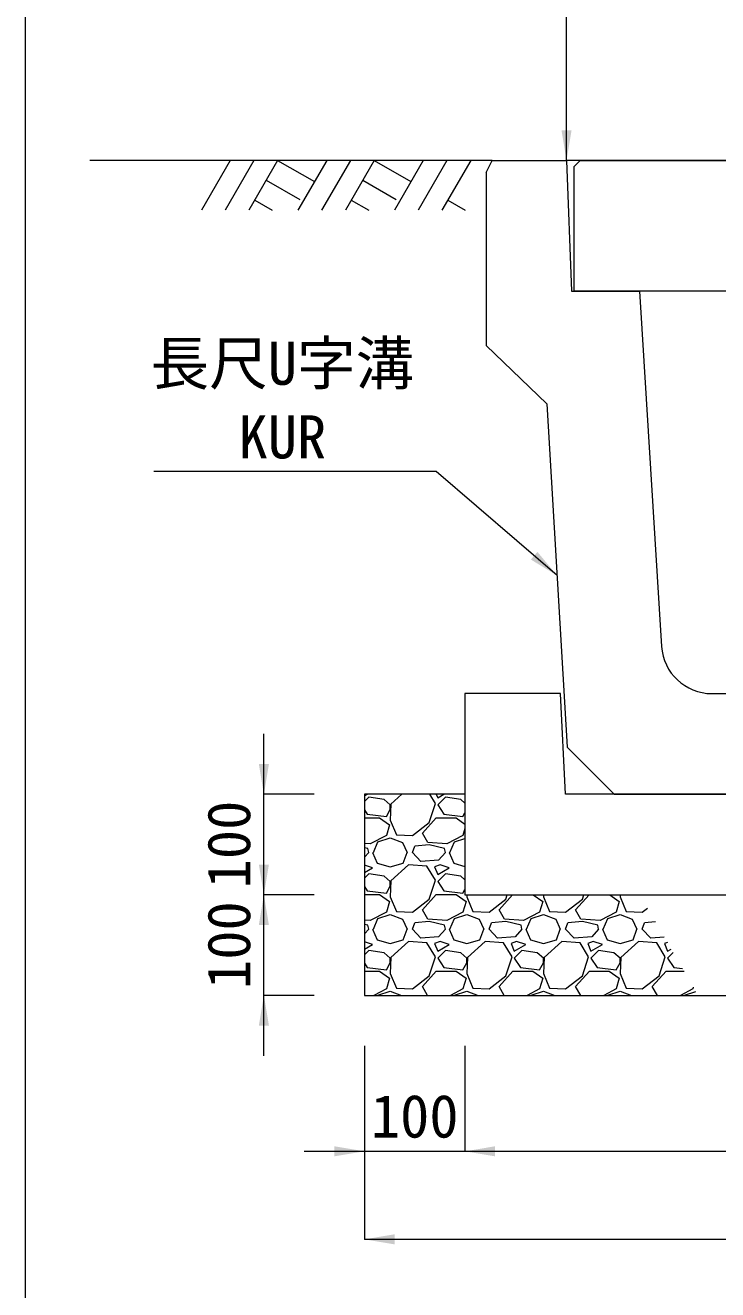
# Model space of a CAD drawing. Units: millimetres at full size, sheet at 1:40. Extents: x 206103 to 244503, y 883348 to 903496.
# Drawn here: x 236503 to 237192, y 890560 to 891817 of the extents above; entities that cross this region are included whole.
import ezdxf
from ezdxf.enums import TextEntityAlignment as Align

# ---------------------------------------------------------------- set-up
doc = ezdxf.new("R2010")
doc.units = ezdxf.units.MM
doc.header["$LTSCALE"] = 40
for name, color, linetype, lineweight in [('0_2', 7, 'Continuous', 20), ('図枠', 5, 'Continuous', 13), ('基礎ブロック', 2, 'Continuous', 13), ('基礎材', 7, 'Continuous', 15), ('寸法線', 7, 'Continuous', 13), ('引出線', 4, 'Continuous', 13), ('本体', 2, 'Continuous', 13), ('ﾊｯﾁﾝｸﾞ', 7, 'Continuous', 5)]:
    doc.layers.add(name, color=color, linetype=linetype, lineweight=lineweight)
doc.styles.add('ＭＳ ゴシック', font='')
doc.styles.get('ＭＳ ゴシック').set_extended_font_data('MS Gothic')

# ---------------------------------------------------------------- blocks, each defined once
blk = doc.blocks.new('filled_arrow')
at = {"color": 0, "linetype": 'Continuous', "lineweight": -2}
blk.add_solid([(7.5, 1.25), (0, 0), (7.5, -1.25)], dxfattribs=at)

msp = doc.modelspace()

# ---------------------------------------------------------------- linework, layer by layer
at = {"layer": '0_2'}
msp.add_line((236967.53, 891682.33), (236567.53, 891682.33), dxfattribs=at)
at = {"layer": '図枠'}
msp.add_line((236503.21, 903148.33), (236503.21, 883348.33), dxfattribs=at)
at = {"layer": '基礎ブロック', "lineweight": 20}
for p, q in [((237035.53, 891152.33), (236940.53, 891152.33)), ((236940.53, 891152.33), (236940.53, 891052.33)), ((237040.53, 891052.33), (237035.53, 891152.33)), ((236940.53, 891052.33), (236940.53, 890952.33)), ((237700.53, 891052.33), (237040.53, 891052.33)), ((236940.53, 890952.33), (237800.53, 890952.33))]:
    msp.add_line(p, q, dxfattribs=at)
at = {"layer": '基礎材'}
for p, q in [((236840.53, 891052.33), (236840.53, 890852.33)), ((236840.53, 890852.33), (237900.53, 890852.33))]:
    msp.add_line(p, q, dxfattribs=at)
at = {"layer": '基礎材', "lineweight": 13}
msp.add_line((236940.53, 891052.33), (236840.53, 891052.33), dxfattribs=at)
at = {"layer": '寸法線'}
for p, q in [((237041.53, 891682.33), (237041.53, 892382.33)), ((237546.53, 891682.33), (237041.53, 891682.33)), ((236740.53, 890892.33), (236740.53, 891112.33)), ((236790.53, 891052.33), (236740.53, 891052.33)), ((236740.53, 890792.33), (236740.53, 891012.33)), ((236790.53, 890952.33), (236740.53, 890952.33)), ((236790.53, 890952.33), (236740.53, 890952.33)), ((236790.53, 890852.33), (236740.53, 890852.33)), ((236840.53, 890802.33), (236840.53, 890697.39)), ((236840.53, 890802.33), (236840.53, 890609.89)), ((236940.53, 890802.33), (236940.53, 890697.39)), ((236940.53, 890802.33), (236940.53, 890697.39)), ((236780.53, 890697.39), (237000.53, 890697.39)), ((236940.53, 890697.39), (237800.53, 890697.39)), ((237900.53, 890609.89), (236840.53, 890609.89))]:
    msp.add_line(p, q, dxfattribs=at)
at = {"layer": '引出線'}
msp.add_lwpolyline([(237032.09, 891269.76), (236911.88, 891373.22), (236631.05, 891373.22)], dxfattribs=at)
at = {"layer": '本体'}
for p, q in [((236961.53, 891670.33), (236967.53, 891682.33)), ((236967.53, 891682.33), (237041.53, 891682.33)), ((237041.53, 891682.33), (237046.53, 891552.33)), ((236961.53, 891670.33), (236961.53, 891498.33)), ((237046.53, 891552.33), (237114.03, 891552.33)), ((237114.03, 891552.33), (237136.1, 891199.21)), ((236961.53, 891498.33), (237022.03, 891440.33)), ((237022.03, 891440.33), (237042.16, 891099.19)), ((237186, 891152.33), (237392.05, 891152.33)), ((237089.03, 891052.33), (237042.16, 891099.19)), ((237089.03, 891052.33), (237489.03, 891052.33))]:
    msp.add_line(p, q, dxfattribs=at)
at = {"layer": '本体', "lineweight": 20}
msp.add_lwpolyline([(237049.03, 891552.33), (237049.03, 891676.33), (237055.03, 891682.33), (237523.03, 891682.33), (237529.03, 891676.33), (237529.03, 891552.33)], close=True, dxfattribs=at)
at = {"layer": '本体'}
msp.add_arc((237186, 891202.33), 50, 183.57633, 270, dxfattribs=at)
at = {"layer": 'ﾊｯﾁﾝｸﾞ', "lineweight": 9}
for p, q in [((236706.97, 891682.33), (236678.32, 891632.71)), ((236730.59, 891682.33), (236701.94, 891632.71)), ((236754.21, 891682.33), (236725.56, 891632.71)), ((236754.21, 891682.33), (236790.78, 891661.22)), ((236802.97, 891682.33), (236774.32, 891632.71)), ((236826.59, 891682.33), (236797.94, 891632.71)), ((236850.21, 891682.33), (236821.56, 891632.71)), ((236850.21, 891682.33), (236886.78, 891661.22)), ((236898.97, 891682.33), (236870.32, 891632.71)), ((236922.59, 891682.33), (236893.94, 891632.71)), ((236946.21, 891682.33), (236917.56, 891632.71)), ((236742.79, 891662.55), (236776.2, 891643.26)), ((236838.79, 891662.55), (236872.2, 891643.26)), ((236731.37, 891642.76), (236748.78, 891632.71)), ((236827.37, 891642.76), (236844.78, 891632.71)), ((236923.37, 891642.76), (236940.78, 891632.71))]:
    msp.add_line(p, q, dxfattribs=at)
at = {"layer": 'ﾊｯﾁﾝｸﾞ'}
for p, q in [((236840.53, 891050.57), (236843.45, 891052.33)), ((236844.83, 891049.35), (236840.53, 891045.04)), ((236860.07, 891047.06), (236844.83, 891049.35)), ((236877.71, 891052.33), (236866.93, 891042.49)), ((236911.12, 891043.25), (236905.58, 891052.33)), ((236911.91, 891052.33), (236913.41, 891048.58)), ((236913.41, 891048.58), (236919.65, 891052.33)), ((236921.03, 891049.35), (236913.41, 891041.73)), ((236936.27, 891047.06), (236921.03, 891049.35)), ((236840.53, 891036.75), (236843.31, 891032.58)), ((236866.17, 891041.73), (236860.07, 891047.06)), ((236862.36, 891030.3), (236866.17, 891037.15)), ((236866.93, 891042.49), (236866.17, 891026.49)), ((236866.17, 891037.15), (236866.17, 891041.73)), ((236905.03, 891024.2), (236911.12, 891043.25)), ((236913.41, 891041.73), (236919.51, 891032.58)), ((236940.53, 891043.34), (236936.27, 891047.06)), ((236840.53, 891028.77), (236855.5, 891028.77)), ((236843.31, 891032.58), (236862.36, 891030.3)), ((236855.5, 891028.77), (236865.4, 891021.91)), ((236866.17, 891026.49), (236872.26, 891012.01)), ((236888.26, 891011.25), (236905.03, 891024.2)), ((236898.17, 891013.53), (236911.89, 891028.77)), ((236911.89, 891028.77), (236931.7, 891028.77)), ((236919.51, 891032.58), (236938.56, 891030.3)), ((236931.7, 891028.77), (236940.53, 891022.66)), ((236938.56, 891030.3), (236940.53, 891033.84)), ((236862.36, 891011.25), (236846.35, 891002.86)), ((236865.4, 891021.91), (236862.36, 891011.25)), ((236872.26, 891012.01), (236888.26, 891011.25)), ((236903.5, 891004.39), (236898.17, 891013.53)), ((236938.56, 891011.25), (236922.55, 891002.86)), ((236940.53, 891018.14), (236938.56, 891011.25)), ((236846.35, 891002.86), (236840.53, 891003.33)), ((236844.07, 890998.29), (236840.53, 890999.18)), ((236844.83, 890994.48), (236844.07, 890998.29)), ((236849.4, 890994.48), (236853.97, 891005.15)), ((236853.97, 891005.15), (236866.17, 891008.96)), ((236866.17, 891008.96), (236878.36, 891004.39)), ((236878.36, 891004.39), (236882.93, 890994.48)), ((236888.26, 890994.48), (236890.55, 891000.58)), ((236905.03, 891002.1), (236890.55, 891000.58)), ((236922.55, 891002.86), (236903.5, 891004.39)), ((236920.27, 890998.29), (236905.03, 891002.1)), ((236921.03, 890994.48), (236920.27, 890998.29)), ((236925.6, 890994.48), (236930.17, 891005.15)), ((236930.17, 891005.15), (236940.53, 891008.38)), ((236844.83, 890994.48), (236840.53, 890989.7)), ((236848.64, 890994.48), (236853.21, 890983.81)), ((236879.12, 890983.81), (236882.93, 890994.48)), ((236896.65, 890985.34), (236888.26, 890994.48)), ((236914.17, 890986.86), (236896.65, 890985.34)), ((236921.03, 890994.48), (236914.17, 890986.86)), ((236924.84, 890994.48), (236929.41, 890983.81)), ((236848.64, 890979.24), (236840.53, 890981.95)), ((236840.53, 890974.37), (236848.64, 890979.24)), ((236844.83, 890973.15), (236840.53, 890968.84)), ((236860.07, 890970.86), (236844.83, 890973.15)), ((236853.21, 890983.81), (236866.17, 890980)), ((236866.17, 890980), (236879.12, 890983.81)), ((236884.45, 890982.29), (236866.93, 890966.29)), ((236902.74, 890980.77), (236884.45, 890982.29)), ((236911.12, 890967.05), (236902.74, 890980.77)), ((236915.7, 890982.29), (236910.36, 890980)), ((236910.36, 890980), (236913.41, 890972.38)), ((236913.41, 890972.38), (236924.84, 890979.24)), ((236921.03, 890973.15), (236913.41, 890965.53)), ((236924.84, 890979.24), (236915.7, 890982.29)), ((236936.27, 890970.86), (236921.03, 890973.15)), ((236929.41, 890983.81), (236940.53, 890980.55)), ((236840.53, 890960.55), (236843.31, 890956.38)), ((236866.17, 890965.53), (236860.07, 890970.86)), ((236862.36, 890954.1), (236866.17, 890960.95)), ((236866.93, 890966.29), (236866.17, 890950.29)), ((236866.17, 890960.95), (236866.17, 890965.53)), ((236905.03, 890948), (236911.12, 890967.05)), ((236913.41, 890965.53), (236919.51, 890956.38)), ((236940.53, 890967.14), (236936.27, 890970.86)), ((236840.53, 890952.57), (236855.5, 890952.57)), ((236843.31, 890956.38), (236862.36, 890954.1)), ((236855.5, 890952.57), (236865.4, 890945.71)), ((236866.17, 890950.29), (236872.26, 890935.81)), ((236888.26, 890935.05), (236905.03, 890948)), ((236898.17, 890937.33), (236911.89, 890952.57)), ((236911.89, 890952.57), (236931.7, 890952.57)), ((236919.51, 890956.38), (236938.56, 890954.1)), ((236931.7, 890952.57), (236941.6, 890945.71)), ((236938.56, 890954.1), (236940.53, 890957.64)), ((236942.46, 890952.33), (236942.37, 890950.29)), ((236942.37, 890950.29), (236948.46, 890935.81)), ((236964.46, 890935.05), (236981.23, 890948)), ((236974.37, 890937.33), (236987.87, 890952.33)), ((236981.23, 890948), (236982.61, 890952.33)), ((237008.25, 890952.33), (237017.8, 890945.71)), ((237018.66, 890952.33), (237018.57, 890950.29)), ((237018.57, 890950.29), (237024.66, 890935.81)), ((237040.66, 890935.05), (237057.43, 890948)), ((237050.57, 890937.33), (237064.07, 890952.33)), ((237057.43, 890948), (237058.81, 890952.33)), ((237084.45, 890952.33), (237094, 890945.71)), ((237094.86, 890952.33), (237094.77, 890950.29)), ((237094.77, 890950.29), (237100.86, 890935.81)), ((236865.4, 890945.71), (236862.36, 890935.05)), ((236872.26, 890935.81), (236888.26, 890935.05)), ((236903.5, 890928.19), (236898.17, 890937.33)), ((236941.6, 890945.71), (236938.56, 890935.05)), ((236948.46, 890935.81), (236964.46, 890935.05)), ((236979.7, 890928.19), (236974.37, 890937.33)), ((237017.8, 890945.71), (237014.76, 890935.05)), ((237024.66, 890935.81), (237040.66, 890935.05)), ((237055.9, 890928.19), (237050.57, 890937.33)), ((237094, 890945.71), (237090.96, 890935.05)), ((237100.86, 890935.81), (237116.86, 890935.05)), ((237116.86, 890935.05), (237122.16, 890939.14)), ((236846.35, 890926.66), (236840.53, 890927.13)), ((236844.07, 890922.09), (236840.53, 890922.98)), ((236862.36, 890935.05), (236846.35, 890926.66)), ((236849.4, 890918.28), (236853.97, 890928.95)), ((236853.97, 890928.95), (236866.17, 890932.76)), ((236866.17, 890932.76), (236878.36, 890928.19)), ((236878.36, 890928.19), (236882.93, 890918.28)), ((236888.26, 890918.28), (236890.55, 890924.38)), ((236905.03, 890925.9), (236890.55, 890924.38)), ((236922.55, 890926.66), (236903.5, 890928.19)), ((236920.27, 890922.09), (236905.03, 890925.9)), ((236938.56, 890935.05), (236922.55, 890926.66)), ((236925.6, 890918.28), (236930.17, 890928.95)), ((236930.17, 890928.95), (236942.37, 890932.76)), ((236942.37, 890932.76), (236954.56, 890928.19)), ((236954.56, 890928.19), (236959.13, 890918.28)), ((236964.46, 890918.28), (236966.75, 890924.38)), ((236981.23, 890925.9), (236966.75, 890924.38)), ((236998.75, 890926.66), (236979.7, 890928.19)), ((236996.47, 890922.09), (236981.23, 890925.9)), ((237014.76, 890935.05), (236998.75, 890926.66)), ((237001.8, 890918.28), (237006.37, 890928.95)), ((237006.37, 890928.95), (237018.57, 890932.76)), ((237018.57, 890932.76), (237030.76, 890928.19)), ((237030.76, 890928.19), (237035.33, 890918.28)), ((237040.66, 890918.28), (237042.95, 890924.38)), ((237057.43, 890925.9), (237042.95, 890924.38)), ((237074.95, 890926.66), (237055.9, 890928.19)), ((237072.67, 890922.09), (237057.43, 890925.9)), ((237090.96, 890935.05), (237074.95, 890926.66)), ((237078, 890918.28), (237082.57, 890928.95)), ((237082.57, 890928.95), (237094.77, 890932.76)), ((237094.77, 890932.76), (237106.96, 890928.19)), ((237106.96, 890928.19), (237111.53, 890918.28)), ((237116.86, 890918.28), (237119.15, 890924.38)), ((237130.02, 890925.52), (237119.15, 890924.38)), ((236844.83, 890918.28), (236840.53, 890913.5)), ((236844.83, 890918.28), (236844.07, 890922.09)), ((236848.64, 890918.28), (236853.21, 890907.61)), ((236879.12, 890907.61), (236882.93, 890918.28)), ((236896.65, 890909.14), (236888.26, 890918.28)), ((236914.17, 890910.66), (236896.65, 890909.14)), ((236921.03, 890918.28), (236914.17, 890910.66)), ((236921.03, 890918.28), (236920.27, 890922.09)), ((236924.84, 890918.28), (236929.41, 890907.61)), ((236955.32, 890907.61), (236959.13, 890918.28)), ((236972.85, 890909.14), (236964.46, 890918.28)), ((236990.37, 890910.66), (236972.85, 890909.14)), ((236997.23, 890918.28), (236990.37, 890910.66)), ((236997.23, 890918.28), (236996.47, 890922.09)), ((237001.04, 890918.28), (237005.61, 890907.61)), ((237031.52, 890907.61), (237035.33, 890918.28)), ((237049.05, 890909.14), (237040.66, 890918.28)), ((237066.57, 890910.66), (237049.05, 890909.14)), ((237073.43, 890918.28), (237066.57, 890910.66)), ((237073.43, 890918.28), (237072.67, 890922.09)), ((237077.24, 890918.28), (237081.81, 890907.61)), ((237107.72, 890907.61), (237111.53, 890918.28)), ((237125.25, 890909.14), (237116.86, 890918.28)), ((237138.8, 890910.32), (237125.25, 890909.14)), ((236848.64, 890903.04), (236840.53, 890905.75)), ((236840.53, 890898.17), (236848.64, 890903.04)), ((236853.21, 890907.61), (236866.17, 890903.8)), ((236866.17, 890903.8), (236879.12, 890907.61)), ((236884.45, 890906.09), (236866.93, 890890.09)), ((236902.74, 890904.57), (236884.45, 890906.09)), ((236911.12, 890890.85), (236902.74, 890904.57)), ((236915.7, 890906.09), (236910.36, 890903.8)), ((236910.36, 890903.8), (236913.41, 890896.18)), ((236913.41, 890896.18), (236924.84, 890903.04)), ((236924.84, 890903.04), (236915.7, 890906.09)), ((236929.41, 890907.61), (236942.37, 890903.8)), ((236942.37, 890903.8), (236955.32, 890907.61)), ((236960.65, 890906.09), (236943.13, 890890.09)), ((236978.94, 890904.57), (236960.65, 890906.09)), ((236987.32, 890890.85), (236978.94, 890904.57)), ((236991.9, 890906.09), (236986.56, 890903.8)), ((236986.56, 890903.8), (236989.61, 890896.18)), ((236989.61, 890896.18), (237001.04, 890903.04)), ((237001.04, 890903.04), (236991.9, 890906.09)), ((237005.61, 890907.61), (237018.57, 890903.8)), ((237018.57, 890903.8), (237031.52, 890907.61)), ((237036.85, 890906.09), (237019.33, 890890.09)), ((237055.14, 890904.57), (237036.85, 890906.09)), ((237063.52, 890890.85), (237055.14, 890904.57)), ((237068.1, 890906.09), (237062.76, 890903.8)), ((237062.76, 890903.8), (237065.81, 890896.18)), ((237065.81, 890896.18), (237077.24, 890903.04)), ((237077.24, 890903.04), (237068.1, 890906.09)), ((237081.81, 890907.61), (237094.77, 890903.8)), ((237094.77, 890903.8), (237107.72, 890907.61)), ((237113.05, 890906.09), (237095.53, 890890.09)), ((237131.34, 890904.57), (237113.05, 890906.09)), ((237139.72, 890890.85), (237131.34, 890904.57)), ((237141.84, 890905.04), (237138.96, 890903.8)), ((237138.96, 890903.8), (237142.01, 890896.18)), ((237142.01, 890896.18), (237145.68, 890898.39)), ((236844.83, 890896.95), (236840.53, 890892.64)), ((236860.07, 890894.66), (236844.83, 890896.95)), ((236866.17, 890889.33), (236860.07, 890894.66)), ((236866.93, 890890.09), (236866.17, 890874.09)), ((236866.17, 890884.75), (236866.17, 890889.33)), ((236905.03, 890871.8), (236911.12, 890890.85)), ((236921.03, 890896.95), (236913.41, 890889.33)), ((236913.41, 890889.33), (236919.51, 890880.18)), ((236936.27, 890894.66), (236921.03, 890896.95)), ((236942.37, 890889.33), (236936.27, 890894.66)), ((236943.13, 890890.09), (236942.37, 890874.09)), ((236942.37, 890884.75), (236942.37, 890889.33)), ((236981.23, 890871.8), (236987.32, 890890.85)), ((236997.23, 890896.95), (236989.61, 890889.33)), ((236989.61, 890889.33), (236995.71, 890880.18)), ((237012.47, 890894.66), (236997.23, 890896.95)), ((237018.57, 890889.33), (237012.47, 890894.66)), ((237019.33, 890890.09), (237018.57, 890874.09)), ((237018.57, 890884.75), (237018.57, 890889.33)), ((237057.43, 890871.8), (237063.52, 890890.85)), ((237073.43, 890896.95), (237065.81, 890889.33)), ((237065.81, 890889.33), (237071.91, 890880.18)), ((237088.67, 890894.66), (237073.43, 890896.95)), ((237094.77, 890889.33), (237088.67, 890894.66)), ((237095.53, 890890.09), (237094.77, 890874.09)), ((237094.77, 890884.75), (237094.77, 890889.33)), ((237133.63, 890871.8), (237139.72, 890890.85)), ((237147.66, 890894.97), (237142.01, 890889.33)), ((237142.01, 890889.33), (237148.11, 890880.18)), ((236840.53, 890884.35), (236843.31, 890880.18)), ((236840.53, 890876.37), (236855.5, 890876.37)), ((236843.31, 890880.18), (236862.36, 890877.9)), ((236855.5, 890876.37), (236865.4, 890869.51)), ((236862.36, 890877.9), (236866.17, 890884.75)), ((236866.17, 890874.09), (236872.26, 890859.61)), ((236898.17, 890861.13), (236911.89, 890876.37)), ((236911.89, 890876.37), (236931.7, 890876.37)), ((236919.51, 890880.18), (236938.56, 890877.9)), ((236931.7, 890876.37), (236941.6, 890869.51)), ((236938.56, 890877.9), (236942.37, 890884.75)), ((236942.37, 890874.09), (236948.46, 890859.61)), ((236974.37, 890861.13), (236988.09, 890876.37)), ((236988.09, 890876.37), (237007.9, 890876.37)), ((236995.71, 890880.18), (237014.76, 890877.9)), ((237007.9, 890876.37), (237017.8, 890869.51)), ((237014.76, 890877.9), (237018.57, 890884.75)), ((237018.57, 890874.09), (237024.66, 890859.61)), ((237050.57, 890861.13), (237064.29, 890876.37)), ((237064.29, 890876.37), (237084.1, 890876.37)), ((237071.91, 890880.18), (237090.96, 890877.9)), ((237084.1, 890876.37), (237094, 890869.51)), ((237090.96, 890877.9), (237094.77, 890884.75)), ((237094.77, 890874.09), (237100.86, 890859.61)), ((237126.77, 890861.13), (237140.49, 890876.37)), ((237140.49, 890876.37), (237158.4, 890876.37)), ((237148.11, 890880.18), (237156.8, 890879.14)), ((236865.4, 890869.51), (236862.36, 890858.85)), ((236888.26, 890858.85), (236905.03, 890871.8)), ((236903.31, 890852.33), (236898.17, 890861.13)), ((236941.6, 890869.51), (236938.56, 890858.85)), ((236964.46, 890858.85), (236981.23, 890871.8)), ((236979.51, 890852.33), (236974.37, 890861.13)), ((237017.8, 890869.51), (237014.76, 890858.85)), ((237040.66, 890858.85), (237057.43, 890871.8)), ((237055.71, 890852.33), (237050.57, 890861.13)), ((237094, 890869.51), (237090.96, 890858.85)), ((237116.86, 890858.85), (237133.63, 890871.8)), ((237131.91, 890852.33), (237126.77, 890861.13)), ((237167.61, 890860.42), (237167.16, 890858.85)), ((236862.36, 890858.85), (236849.92, 890852.33)), ((236853.8, 890852.33), (236853.97, 890852.75)), ((236853.97, 890852.75), (236866.17, 890856.56)), ((236866.17, 890856.56), (236877.45, 890852.33)), ((236872.26, 890859.61), (236888.26, 890858.85)), ((236938.56, 890858.85), (236926.12, 890852.33)), ((236930, 890852.33), (236930.17, 890852.75)), ((236930.17, 890852.75), (236942.37, 890856.56)), ((236942.37, 890856.56), (236953.65, 890852.33)), ((236948.46, 890859.61), (236964.46, 890858.85)), ((237014.76, 890858.85), (237002.32, 890852.33)), ((237006.2, 890852.33), (237006.37, 890852.75)), ((237006.37, 890852.75), (237018.57, 890856.56)), ((237018.57, 890856.56), (237029.85, 890852.33)), ((237024.66, 890859.61), (237040.66, 890858.85)), ((237090.96, 890858.85), (237078.52, 890852.33)), ((237082.4, 890852.33), (237082.57, 890852.75)), ((237082.57, 890852.75), (237094.77, 890856.56)), ((237094.77, 890856.56), (237106.05, 890852.33)), ((237100.86, 890859.61), (237116.86, 890858.85)), ((237167.16, 890858.85), (237154.72, 890852.33)), ((237158.6, 890852.33), (237158.77, 890852.75)), ((237158.77, 890852.75), (237170.01, 890856.26))]:
    msp.add_line(p, q, dxfattribs=at)

# ---------------------------------------------------------------- block references
at = {"layer": '寸法線', "xscale": 4, "yscale": 4}
for p, rotation in [((237041.53, 891682.33), 90), ((236740.53, 891052.33), 90), ((236740.53, 890952.33), 90), ((236740.53, 890952.33), 270), ((236740.53, 890852.33), 270), ((236840.53, 890697.39), 180)]:
    msp.add_blockref('filled_arrow', p, dxfattribs=dict(at, rotation=rotation))
for p in [(236940.53, 890697.39), (236940.53, 890697.39), (236840.53, 890609.89)]:
    msp.add_blockref('filled_arrow', p, dxfattribs=at)
at = {"layer": '引出線', "xscale": 4, "yscale": 4, "rotation": 139.3}
msp.add_blockref('filled_arrow', (237032.09, 891269.76), dxfattribs=at)

# ---------------------------------------------------------------- texts
at = {"layer": '寸法線', "style": 'ＭＳ ゴシック'}
for p in [(236705.53, 891002.33), (236705.53, 890902.33)]:
    msp.add_text('100', height=42.72, rotation=90, dxfattribs=at).set_placement(p, align=Align.MIDDLE_CENTER)
msp.add_text('100', height=42.72, dxfattribs=at).set_placement((236890.53, 890732.39), align=Align.MIDDLE_CENTER)
at = {"layer": '引出線', "style": 'ＭＳ ゴシック'}
for s, p in [('長尺U字溝', (236627.85, 891446.46)), ('KUR', (236715.26, 891373.33))]:
    msp.add_text(s, height=42.72, dxfattribs=at).set_placement(p, align=Align.BOTTOM_LEFT)

doc.saveas('drawing.dxf')
